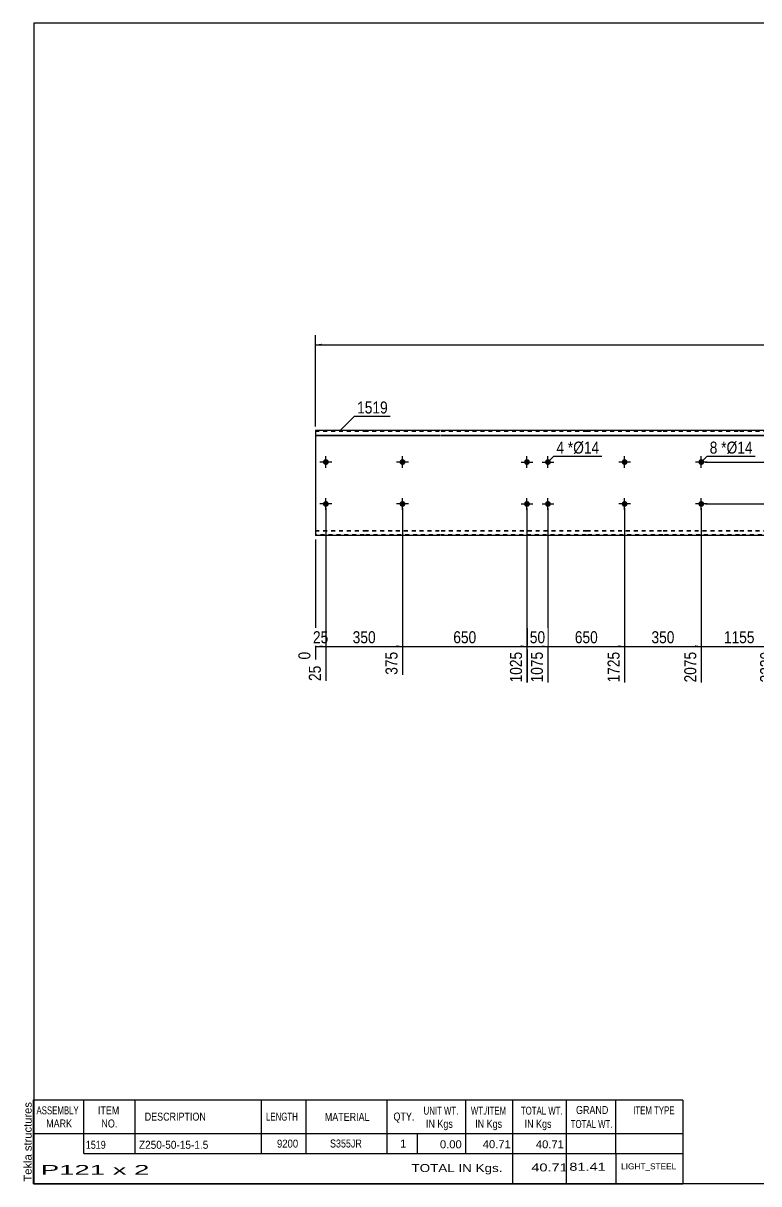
# Model space of a CAD drawing. Header units: millimetres. Extents: x -70 to 333, y -167 to 110.
# Drawn here: x -69.7 to 105.8, y -167.3 to 109.8 of the extents above; entities that cross this region are included whole.
import ezdxf

# ---------------------------------------------------------------- set-up
doc = ezdxf.new("R2010")
doc.units = ezdxf.units.MM
doc.linetypes.add('DXK_LINE_DOT1', pattern=[1.8814, 0.9407, -0.9407])
doc.styles.add('Arial', font='ARIAL.TTF', dxfattribs={"height": 0.2})
doc.styles.add('Arial Narrow', font='ARIALN.TTF', dxfattribs={"height": 0.2})

# ---------------------------------------------------------------- blocks, each defined once
blk = doc.blocks.new('Unknown-627192412-1745')
at = {"color": 5, "linetype": 'Continuous'}
for p, q in [((332.8, 109.75), (-67.2, 109.75)), ((-67.2, 109.75), (-67.2, -167.25)), ((332.8, -167.25), (332.8, 109.75)), ((-67.2, -167.25), (332.8, -167.25))]:
    blk.add_line(p, q, dxfattribs=at)
at = {"color": 174, "linetype": 'Continuous', "style": 'Arial'}
blk.add_text('Tekla structures', height=1.9102, rotation=90, dxfattribs=at).set_placement((-67.7, -166.75))
blk = doc.blocks.new('Part-627192412-1218 - 1203')
at = {"color": 2, "linetype": 'Continuous'}
for p, q in [((0, 12.5), (0, -12.5)), ((11.6, 12.5), (0, 12.5)), ((0, 11.44), (11.6, 11.44)), ((0, 11.33), (11.6, 11.33)), ((29.89, 12.5), (11.7, 12.5)), ((11.7, 11.44), (29.89, 11.44)), ((11.7, 11.33), (29.89, 11.33)), ((64.59, 12.5), (29.99, 12.5)), ((29.99, 11.44), (64.59, 11.44)), ((29.99, 11.33), (64.59, 11.33)), ((82.88, 12.5), (64.69, 12.5)), ((64.69, 11.44), (82.88, 11.44)), ((64.69, 11.33), (82.88, 11.33)), ((101.18, 12.5), (82.98, 12.5)), ((82.98, 11.44), (101.18, 11.44)), ((82.98, 11.33), (101.18, 11.33)), ((129.08, 12.5), (101.28, 12.5)), ((101.28, 11.44), (129.08, 11.44)), ((101.28, 11.33), (129.08, 11.33)), ((156.98, 12.5), (129.18, 12.5)), ((129.18, 11.44), (156.98, 11.44)), ((129.18, 11.33), (156.98, 11.33)), ((174.48, 12.5), (157.08, 12.5)), ((157.08, 11.44), (174.48, 11.44)), ((157.08, 11.33), (174.48, 11.33)), ((202.38, 12.5), (174.58, 12.5)), ((174.58, 11.44), (202.38, 11.44)), ((174.58, 11.33), (202.38, 11.33)), ((230.28, 12.5), (202.48, 12.5)), ((202.48, 11.44), (230.28, 11.44)), ((202.48, 11.33), (230.28, 11.33)), ((256.97, 12.5), (230.38, 12.5)), ((230.38, 11.44), (256.97, 11.44)), ((230.38, 11.33), (256.97, 11.33)), ((256.97, -12.5), (256.97, 12.5)), ((11.6, -12.5), (0, -12.5)), ((29.89, -12.5), (11.7, -12.5)), ((64.59, -12.5), (29.99, -12.5)), ((82.88, -12.5), (64.69, -12.5)), ((101.18, -12.5), (82.98, -12.5)), ((129.08, -12.5), (101.28, -12.5)), ((156.98, -12.5), (129.18, -12.5)), ((174.48, -12.5), (157.08, -12.5)), ((202.38, -12.5), (174.58, -12.5)), ((230.28, -12.5), (202.48, -12.5)), ((256.97, -12.5), (230.38, -12.5))]:
    blk.add_line(p, q, dxfattribs=at)
at = {"color": 7, "linetype": 'DXK_LINE_DOT1'}
for p, q in [((0, 12.35), (11.6, 12.35)), ((11.7, 12.35), (29.89, 12.35)), ((29.99, 12.35), (64.59, 12.35)), ((64.69, 12.35), (82.88, 12.35)), ((82.98, 12.35), (101.18, 12.35)), ((101.28, 12.35), (129.08, 12.35)), ((129.18, 12.35), (156.98, 12.35)), ((157.08, 12.35), (174.48, 12.35)), ((174.58, 12.35), (202.38, 12.35)), ((202.48, 12.35), (230.28, 12.35)), ((230.38, 12.35), (256.97, 12.35)), ((0, -11.33), (11.6, -11.33)), ((0, -11.44), (11.6, -11.44)), ((11.6, -12.35), (0, -12.35)), ((11.7, -11.33), (29.89, -11.33)), ((11.7, -11.44), (29.89, -11.44)), ((29.89, -12.35), (11.7, -12.35)), ((29.99, -11.33), (64.59, -11.33)), ((29.99, -11.44), (64.59, -11.44)), ((64.59, -12.35), (29.99, -12.35)), ((64.69, -11.33), (82.88, -11.33)), ((64.69, -11.44), (82.88, -11.44)), ((82.88, -12.35), (64.69, -12.35)), ((82.98, -11.33), (101.18, -11.33)), ((82.98, -11.44), (101.18, -11.44)), ((101.18, -12.35), (82.98, -12.35)), ((101.28, -11.33), (129.08, -11.33)), ((101.28, -11.44), (129.08, -11.44)), ((129.08, -12.35), (101.28, -12.35)), ((129.18, -11.33), (156.98, -11.33)), ((129.18, -11.44), (156.98, -11.44)), ((156.98, -12.35), (129.18, -12.35)), ((157.08, -11.33), (174.48, -11.33)), ((157.08, -11.44), (174.48, -11.44)), ((174.48, -12.35), (157.08, -12.35)), ((174.58, -11.33), (202.38, -11.33)), ((174.58, -11.44), (202.38, -11.44)), ((202.38, -12.35), (174.58, -12.35)), ((202.48, -11.33), (230.28, -11.33)), ((202.48, -11.44), (230.28, -11.44)), ((230.28, -12.35), (202.48, -12.35)), ((230.38, -11.33), (256.97, -11.33)), ((230.38, -11.44), (256.97, -11.44)), ((256.97, -12.35), (230.38, -12.35))]:
    blk.add_line(p, q, dxfattribs=at)
blk = doc.blocks.new('Bolt-627192412-1219 - 1203')
at = {"linetype": 'Continuous'}
for points in [[(1.8, 5, -1), (3.2, 5, -1)], [(91.38, 5, -1), (92.78, 5, -1)]]:
    blk.add_hatch(color=3, dxfattribs=at).paths.add_polyline_path(points)
at = {"color": 3, "linetype": 'Continuous'}
for p, q in [((2.5, 3.6), (2.5, 6.4)), ((92.08, 3.6), (92.08, 6.4)), ((3.9, 5), (1.1, 5)), ((93.48, 5), (90.68, 5))]:
    blk.add_line(p, q, dxfattribs=at)
blk = doc.blocks.new('Bolt-627192412-1220 - 1203')
at = {"linetype": 'Continuous'}
for points in [[(1.8, -5, -1), (3.2, -5, -1)], [(91.38, -5, -1), (92.78, -5, -1)]]:
    blk.add_hatch(color=3, dxfattribs=at).paths.add_polyline_path(points)
at = {"color": 3, "linetype": 'Continuous'}
for p, q in [((3.9, -5), (1.1, -5)), ((2.5, -6.4), (2.5, -3.6)), ((93.48, -5), (90.68, -5)), ((92.08, -6.4), (92.08, -3.6))]:
    blk.add_line(p, q, dxfattribs=at)
blk = doc.blocks.new('Bolt-627192412-1226 - 1203')
at = {"linetype": 'Continuous'}
for points in [[(49.79, 5, -1), (51.19, 5, -1)], [(54.79, 5, -1), (56.19, 5, -1)], [(49.79, -5, -1), (51.19, -5, -1)], [(54.79, -5, -1), (56.19, -5, -1)]]:
    blk.add_hatch(color=3, dxfattribs=at).paths.add_polyline_path(points)
at = {"color": 3, "linetype": 'Continuous'}
for p, q in [((50.49, 3.6), (50.49, 6.4)), ((55.49, 3.6), (55.49, 6.4)), ((49.09, 5), (51.89, 5)), ((54.09, 5), (56.89, 5)), ((49.09, -5), (51.89, -5)), ((50.49, -6.4), (50.49, -3.6)), ((54.09, -5), (56.89, -5)), ((55.49, -6.4), (55.49, -3.6))]:
    blk.add_line(p, q, dxfattribs=at)
blk = doc.blocks.new('Bolt-627192412-1227 - 1203')
at = {"linetype": 'Continuous'}
for points in [[(20.09, 5, -1), (21.49, 5, -1)], [(73.08, 5, -1), (74.48, 5, -1)]]:
    blk.add_hatch(color=3, dxfattribs=at).paths.add_polyline_path(points)
at = {"color": 3, "linetype": 'Continuous'}
for p, q in [((20.79, 3.6), (20.79, 6.4)), ((73.78, 3.6), (73.78, 6.4)), ((22.19, 5), (19.39, 5)), ((75.18, 5), (72.38, 5))]:
    blk.add_line(p, q, dxfattribs=at)
blk = doc.blocks.new('Bolt-627192412-1228 - 1203')
at = {"linetype": 'Continuous'}
for points in [[(20.09, -5, -1), (21.49, -5, -1)], [(73.08, -5, -1), (74.48, -5, -1)]]:
    blk.add_hatch(color=3, dxfattribs=at).paths.add_polyline_path(points)
at = {"color": 3, "linetype": 'Continuous'}
for p, q in [((22.19, -5), (19.39, -5)), ((20.79, -6.4), (20.79, -3.6)), ((75.18, -5), (72.38, -5)), ((73.78, -6.4), (73.78, -3.6))]:
    blk.add_line(p, q, dxfattribs=at)
blk = doc.blocks.new('StraightDimension-627192412-1279 - 1203')
at = {"linetype": 'Continuous'}
blk.add_hatch(color=7, dxfattribs=at).paths.add_polyline_path([(72.28, -38.75), (73.78, -39), (72.28, -39.25)])
at = {"color": 7, "linetype": 'Continuous'}
for p, q in [((55.49, -6), (55.49, -47.61)), ((73.78, -6), (73.78, -47.61)), ((55.49, -39), (73.78, -39))]:
    blk.add_line(p, q, dxfattribs=at)
at = {"color": 0}
blk.add_wipeout([(67.98, -38.85), (67.98, -34.65), (61.3, -34.65), (61.3, -38.85)], dxfattribs=at)
at = {"color": 3, "style": 'Arial Narrow'}
blk.add_text('650', height=2.863, dxfattribs=at).set_placement((61.9, -38.25))
at = {"color": 0, "linetype": 'Continuous'}
blk.add_wipeout([(73.18, -39.7), (68.98, -39.7), (68.98, -48.21), (73.18, -48.21)], dxfattribs=at)
at = {"color": 3, "linetype": 'Continuous', "style": 'Arial Narrow'}
blk.add_text('1725', height=2.863, rotation=90.0002, dxfattribs=at).set_placement((72.58, -47.61))
blk = doc.blocks.new('StraightDimension-627192412-1347 - 1203')
at = {"linetype": 'Continuous'}
for points in [[(266.75, 11), (267, 12.5), (267.25, 11)], [(267.25, 6.5), (267, 5), (266.75, 6.5)]]:
    blk.add_hatch(color=7, dxfattribs=at).paths.add_polyline_path(points)
at = {"color": 7, "linetype": 'Continuous'}
for p, q in [((245.47, 12.5), (269.4, 12.5)), ((267, 5), (267, 12.5)), ((93.08, 5), (269.4, 5))]:
    blk.add_line(p, q, dxfattribs=at)
at = {"color": 0}
blk.add_wipeout([(266.85, 11.18), (262.65, 11.18), (262.65, 6.32), (266.85, 6.32)], dxfattribs=at)
at = {"color": 3, "style": 'Arial Narrow'}
blk.add_text('75', height=2.863, rotation=90.0002, dxfattribs=at).set_placement((266.25, 6.92))
blk = doc.blocks.new('StraightDimension-627192412-1283 - 1203')
at = {"linetype": 'Continuous'}
blk.add_hatch(color=7, dxfattribs=at).paths.add_polyline_path([(1, -38.75), (2.5, -39), (1, -39.25)])
at = {"color": 7, "linetype": 'Continuous'}
for p, q in [((2.5, -6), (2.5, -47.26)), ((0, -13.5), (0, -42.13)), ((0, -39), (2.5, -39))]:
    blk.add_line(p, q, dxfattribs=at)
at = {"color": 0}
blk.add_wipeout([(3.68, -38.85), (3.68, -34.65), (-1.18, -34.65), (-1.18, -38.85)], dxfattribs=at)
at = {"color": 0, "linetype": 'Continuous'}
blk.add_wipeout([(1.9, -43), (-2.3, -43), (-2.3, -47.86), (1.9, -47.86)], dxfattribs=at)
at = {"color": 3, "style": 'Arial Narrow'}
blk.add_text('25', height=2.863, dxfattribs=at).set_placement((-0.58, -38.25))
at = {"color": 0, "linetype": 'Continuous'}
blk.add_wipeout([(-0.6, -39.7), (-4.8, -39.7), (-4.8, -42.73), (-0.6, -42.73)], dxfattribs=at)
at = {"color": 3, "linetype": 'Continuous', "style": 'Arial Narrow'}
for s, height, p in [('0', 2.86, (-1.2, -42.13)), ('25', 2.863, (1.3, -47.26))]:
    blk.add_text(s, height=height, rotation=90.0002, dxfattribs=at).set_placement(p)
blk = doc.blocks.new('StraightDimension-627192412-1282 - 1203')
at = {"linetype": 'Continuous'}
blk.add_hatch(color=7, dxfattribs=at).paths.add_polyline_path([(19.29, -38.75), (20.79, -39), (19.29, -39.25)])
at = {"color": 7, "linetype": 'Continuous'}
for p, q in [((2.5, -6), (2.5, -47.26)), ((20.79, -6), (20.79, -45.78)), ((2.5, -39), (20.79, -39))]:
    blk.add_line(p, q, dxfattribs=at)
at = {"color": 0}
blk.add_wipeout([(14.99, -38.85), (14.99, -34.65), (8.3, -34.65), (8.3, -38.85)], dxfattribs=at)
at = {"color": 3, "style": 'Arial Narrow'}
blk.add_text('350', height=2.863, dxfattribs=at).set_placement((8.9, -38.25))
at = {"color": 0, "linetype": 'Continuous'}
blk.add_wipeout([(20.19, -39.7), (15.99, -39.7), (15.99, -46.38), (20.19, -46.38)], dxfattribs=at)
at = {"color": 3, "linetype": 'Continuous', "style": 'Arial Narrow'}
blk.add_text('375', height=2.863, rotation=90.0002, dxfattribs=at).set_placement((19.59, -45.78))
blk = doc.blocks.new('StraightDimension-627192412-1365 - 1203')
at = {"linetype": 'Continuous'}
for points in [[(1.5, 32.75), (0, 33), (1.5, 33.25)], [(255.47, 33.25), (256.97, 33), (255.47, 32.75)]]:
    blk.add_hatch(color=7, dxfattribs=at).paths.add_polyline_path(points)
at = {"color": 7, "linetype": 'Continuous'}
for p, q in [((0, 13.5), (0, 35.25)), ((256.97, 13.5), (256.97, 35.25)), ((0, 33), (256.97, 33))]:
    blk.add_line(p, q, dxfattribs=at)
at = {"color": 0}
blk.add_wipeout([(132.74, 33.15), (132.74, 37.35), (124.23, 37.35), (124.23, 33.15)], dxfattribs=at)
at = {"color": 3, "style": 'Arial Narrow'}
blk.add_text('9200', height=2.863, dxfattribs=at).set_placement((124.83, 33.75))
blk = doc.blocks.new('StraightDimension-627192412-1280 - 1203')
at = {"linetype": 'Continuous'}
blk.add_hatch(color=7, dxfattribs=at).paths.add_polyline_path([(53.99, -38.75), (55.49, -39), (53.99, -39.25)])
at = {"color": 7, "linetype": 'Continuous'}
for p, q in [((50.49, -6), (50.49, -47.61)), ((55.49, -6), (55.49, -47.61)), ((50.49, -39), (55.49, -39))]:
    blk.add_line(p, q, dxfattribs=at)
at = {"color": 0}
blk.add_wipeout([(55.42, -38.85), (55.42, -34.65), (50.56, -34.65), (50.56, -38.85)], dxfattribs=at)
at = {"color": 3, "style": 'Arial Narrow'}
blk.add_text('50', height=2.863, dxfattribs=at).set_placement((51.16, -38.25))
at = {"color": 0, "linetype": 'Continuous'}
blk.add_wipeout([(54.89, -39.7), (50.69, -39.7), (50.69, -48.21), (54.89, -48.21)], dxfattribs=at)
at = {"color": 3, "linetype": 'Continuous', "style": 'Arial Narrow'}
blk.add_text('1075', height=2.863, rotation=90.0002, dxfattribs=at).set_placement((54.29, -47.61))
blk = doc.blocks.new('StraightDimension-627192412-1281 - 1203')
at = {"linetype": 'Continuous'}
blk.add_hatch(color=7, dxfattribs=at).paths.add_polyline_path([(48.99, -38.75), (50.49, -39), (48.99, -39.25)])
at = {"color": 7, "linetype": 'Continuous'}
for p, q in [((20.79, -6), (20.79, -45.78)), ((50.49, -6), (50.49, -47.61)), ((20.79, -39), (50.49, -39))]:
    blk.add_line(p, q, dxfattribs=at)
at = {"color": 0}
blk.add_wipeout([(38.98, -38.85), (38.98, -34.65), (32.3, -34.65), (32.3, -38.85)], dxfattribs=at)
at = {"color": 0, "linetype": 'Continuous'}
blk.add_wipeout([(49.89, -39.7), (45.69, -39.7), (45.69, -48.21), (49.89, -48.21)], dxfattribs=at)
at = {"color": 3, "style": 'Arial Narrow'}
blk.add_text('650', height=2.863, dxfattribs=at).set_placement((32.9, -38.25))
at = {"color": 3, "linetype": 'Continuous', "style": 'Arial Narrow'}
blk.add_text('1025', height=2.863, rotation=90.0002, dxfattribs=at).set_placement((49.29, -47.61))
blk = doc.blocks.new('StraightDimension-627192412-1277 - 1203')
at = {"linetype": 'Continuous'}
blk.add_hatch(color=7, dxfattribs=at).paths.add_polyline_path([(108.68, -38.75), (110.18, -39), (108.68, -39.25)])
at = {"color": 7, "linetype": 'Continuous'}
for p, q in [((92.08, -6), (92.08, -47.61)), ((110.18, -6), (110.18, -47.61)), ((92.08, -39), (110.18, -39))]:
    blk.add_line(p, q, dxfattribs=at)
at = {"color": 0}
blk.add_wipeout([(105.38, -38.85), (105.38, -34.65), (96.87, -34.65), (96.87, -38.85)], dxfattribs=at)
at = {"color": 3, "style": 'Arial Narrow'}
blk.add_text('1155', height=2.863, dxfattribs=at).set_placement((97.47, -38.25))
at = {"color": 0, "linetype": 'Continuous'}
blk.add_wipeout([(109.58, -39.7), (105.38, -39.7), (105.38, -48.21), (109.58, -48.21)], dxfattribs=at)
at = {"color": 3, "linetype": 'Continuous', "style": 'Arial Narrow'}
blk.add_text('3230', height=2.863, rotation=90.0002, dxfattribs=at).set_placement((108.98, -47.61))
blk = doc.blocks.new('StraightDimension-627192412-1278 - 1203')
at = {"linetype": 'Continuous'}
blk.add_hatch(color=7, dxfattribs=at).paths.add_polyline_path([(90.58, -38.75), (92.08, -39), (90.58, -39.25)])
at = {"color": 7, "linetype": 'Continuous'}
for p, q in [((73.78, -6), (73.78, -47.61)), ((92.08, -6), (92.08, -47.61)), ((73.78, -39), (92.08, -39))]:
    blk.add_line(p, q, dxfattribs=at)
at = {"color": 0}
blk.add_wipeout([(86.27, -38.85), (86.27, -34.65), (79.59, -34.65), (79.59, -38.85)], dxfattribs=at)
at = {"color": 3, "style": 'Arial Narrow'}
blk.add_text('350', height=2.863, dxfattribs=at).set_placement((80.19, -38.25))
at = {"color": 0, "linetype": 'Continuous'}
blk.add_wipeout([(91.48, -39.7), (87.28, -39.7), (87.28, -48.21), (91.48, -48.21)], dxfattribs=at)
at = {"color": 3, "linetype": 'Continuous', "style": 'Arial Narrow'}
blk.add_text('2075', height=2.863, rotation=90.0002, dxfattribs=at).set_placement((90.88, -47.61))
blk = doc.blocks.new('StraightDimension-627192412-1354 - 1203')
at = {"linetype": 'Continuous'}
for points in [[(266.75, -6.5), (267, -5), (267.25, -6.5)], [(267.25, -11), (267, -12.5), (266.75, -11)]]:
    blk.add_hatch(color=7, dxfattribs=at).paths.add_polyline_path(points)
at = {"color": 7, "linetype": 'Continuous'}
for p, q in [((93.08, -5), (269.4, -5)), ((267, -12.5), (267, -5)), ((245.47, -12.5), (269.4, -12.5))]:
    blk.add_line(p, q, dxfattribs=at)
at = {"color": 0}
blk.add_wipeout([(266.85, -6.32), (262.65, -6.32), (262.65, -11.18), (266.85, -11.18)], dxfattribs=at)
at = {"color": 3, "style": 'Arial Narrow'}
blk.add_text('75', height=2.863, rotation=90.0002, dxfattribs=at).set_placement((266.25, -10.58))
blk = doc.blocks.new('CBS_BOM-627192412-1803')
at = {"color": 7, "linetype": 'Continuous'}
for p, q in [((-67.23, -155.28), (-67.23, -147.28)), ((-67.23, -147.28), (87.69, -147.28)), ((-55.23, -155.28), (-55.23, -147.28)), ((-43.04, -155.28), (-43.04, -147.28)), ((-12.88, -155.28), (-12.88, -147.28)), ((-2.2, -155.28), (-2.2, -147.28)), ((17.12, -155.28), (17.12, -147.28)), ((35.92, -155.28), (35.92, -147.28)), ((47.13, -155.28), (47.13, -147.28)), ((59.92, -155.28), (59.92, -147.28)), ((71.67, -155.28), (71.67, -147.28)), ((87.69, -147.29), (87.69, -155.27)), ((-67.23, -155.28), (87.69, -155.28)), ((-67.23, -160.08), (-67.23, -155.28)), ((-55.23, -160.08), (-55.23, -155.28)), ((-43.04, -160.08), (-43.04, -155.28)), ((-12.88, -160.08), (-12.88, -155.28)), ((-2.2, -160.08), (-2.2, -155.28)), ((17.12, -160.08), (17.12, -155.28)), ((24.38, -160.08), (24.38, -155.28)), ((35.92, -160.08), (35.92, -155.28)), ((47.13, -160.08), (47.13, -155.28)), ((59.92, -160.08), (59.92, -155.28)), ((71.69, -160.08), (71.69, -155.28)), ((87.69, -155.28), (87.69, -160.08)), ((-67.23, -167.28), (-67.23, -160.1)), ((-55.23, -160.08), (87.69, -160.08)), ((47.13, -167.28), (47.13, -160.1)), ((59.92, -167.28), (59.92, -160.1)), ((71.73, -167.28), (71.73, -160.1)), ((87.69, -160.08), (87.69, -167.28)), ((-67.23, -167.28), (87.69, -167.28))]:
    blk.add_line(p, q, dxfattribs=at)
at = {"color": 3, "linetype": 'Continuous', "style": 'Arial'}
for s, height, width, p in [('ASSEMBLY', 1.91, 0.7, (-66.55, -150.71)), ('ITEM', 1.91, 0.8, (-51.9, -150.71)), ('UNIT WT.', 1.91, 0.7, (25.81, -150.78)), ('WT./ITEM', 1.91, 0.7, (37.1, -150.78)), ('TOTAL WT.', 1.91, 0.7, (49.04, -150.78)), ('GRAND', 1.91, 0.8, (62.19, -150.62)), ('ITEM TYPE', 1.91, 0.7, (75.83, -150.7)), ('MARK', 1.91, 0.8, (-64.23, -153.84)), ('NO.', 1.91, 0.8, (-51.05, -153.84)), ('DESCRIPTION', 1.9102, 0.8, (-40.72, -152.21)), ('LENGTH', 1.91, 0.7, (-11.77, -152.21)), ('MATERIAL', 1.91, 0.8, (2.25, -152.26)), ('QTY.', 1.91, 0.8, (18.64, -152.18)), ('IN Kgs', 1.91, 0.8, (26.39, -153.92)), ('IN Kgs', 1.91, 0.8, (38.14, -153.92)), ('IN Kgs', 1.91, 0.8, (49.93, -153.92)), ('TOTAL WT.', 1.91, 0.7, (60.93, -153.96))]:
    blk.add_text(s, height=height, dxfattribs=dict(at, width=width)).set_placement(p)
at = {"color": 7, "linetype": 'Continuous', "style": 'Arial'}
for s, height, width, p in [('1519', 1.91, 0.8, (-54.77, -158.93)), ('Z250-50-15-1.5', 1.9102, 0.9, (-42.1, -158.93)), ('9200', 1.91, 0.85, (-9.16, -158.65)), ('S355JR', 1.91, 0.8, (3.49, -158.62))]:
    blk.add_text(s, height=height, dxfattribs=dict(at, width=width)).set_placement(p)
for s, p in [('1', (20.21, -158.62)), ('0.00', (29.72, -158.81)), ('40.71', (39.94, -158.78)), ('40.71', (52.61, -158.81))]:
    blk.add_text(s, height=1.91, dxfattribs=at).set_placement(p)
at = {"color": 6, "linetype": 'Continuous', "style": 'Arial'}
for s, height, width, p in [('P121 x 2', 2.292, 2.05, (-65.51, -165.09)), ('TOTAL IN Kgs.', 1.9102, 1.2, (22.93, -164.48)), ('40.71', 1.91, 1.3, (51.52, -164.33)), ('81.41', 1.91, 1.3, (60.59, -164.17))]:
    blk.add_text(s, height=height, dxfattribs=dict(at, width=width)).set_placement(p)
blk.add_text('LIGHT_STEEL', height=1.4135, dxfattribs=at).set_placement((72.94, -163.83))
blk = doc.blocks.new('Mark-627192412-1368 - 1203')
at = {"color": 0}
blk.add_wipeout([(17.27, 16.59), (17.27, 19.59), (9.96, 19.59), (9.96, 16.59)], dxfattribs=at)
blk.add_wipeout([(17.27, 16.59), (17.27, 19.59), (9.96, 19.59), (9.96, 16.59)], dxfattribs=at)
at = {"color": 7, "linetype": 'Continuous'}
for p, q in [((5.82, 12.45), (9.36, 15.99)), ((9.36, 15.99), (17.87, 15.99))]:
    blk.add_line(p, q, dxfattribs=at)
at = {"color": 3, "style": 'Arial Narrow'}
blk.add_text('1519', height=2.863, dxfattribs=at).set_placement((9.96, 16.59))
blk = doc.blocks.new('MarkSet-627192412-1381 - 1203')
at = {"color": 0}
blk.add_wipeout([(95.92, 7.01), (95.92, 10.01), (94.09, 10.01), (94.09, 7.01)], dxfattribs=at)
blk.add_wipeout([(95.92, 7.01), (95.92, 10.01), (94.09, 10.01), (94.09, 7.01)], dxfattribs=at)
at = {"color": 7, "linetype": 'Continuous'}
blk.add_line((92.08, 5), (93.49, 6.41), dxfattribs=at)
at = {"color": 0}
blk.add_wipeout([(98.1, 7.01), (98.1, 10.01), (96.82, 10.01), (96.82, 7.01)], dxfattribs=at)
blk.add_wipeout([(98.1, 7.01), (98.1, 10.01), (96.82, 10.01), (96.82, 7.01)], dxfattribs=at)
at = {"color": 3, "style": 'Arial Narrow'}
blk.add_text('8', height=2.86, dxfattribs=at).set_placement((94.09, 7.01))
at = {"color": 0}
blk.add_wipeout([(104.31, 7.01), (104.31, 10.01), (98.1, 10.01), (98.1, 7.01)], dxfattribs=at)
blk.add_wipeout([(104.31, 7.01), (104.31, 10.01), (98.1, 10.01), (98.1, 7.01)], dxfattribs=at)
at = {"color": 7, "linetype": 'Continuous'}
blk.add_line((93.49, 6.41), (104.91, 6.41), dxfattribs=at)
at = {"color": 3, "style": 'Arial Narrow'}
for s, height, p in [('*', 2.86, (96.82, 7.01)), ('Ø14', 2.863, (98.1, 7.01))]:
    blk.add_text(s, height=height, dxfattribs=at).set_placement(p)
blk = doc.blocks.new('Mark-627192412-1391 - 1203')
at = {"color": 0}
blk.add_wipeout([(59.33, 7.01), (59.33, 10.01), (57.51, 10.01), (57.51, 7.01)], dxfattribs=at)
blk.add_wipeout([(59.33, 7.01), (59.33, 10.01), (57.51, 10.01), (57.51, 7.01)], dxfattribs=at)
at = {"color": 7, "linetype": 'Continuous'}
blk.add_line((55.49, 5), (56.91, 6.41), dxfattribs=at)
at = {"color": 0}
blk.add_wipeout([(61.51, 7.01), (61.51, 10.01), (60.23, 10.01), (60.23, 7.01)], dxfattribs=at)
blk.add_wipeout([(61.51, 7.01), (61.51, 10.01), (60.23, 10.01), (60.23, 7.01)], dxfattribs=at)
at = {"color": 3, "style": 'Arial Narrow'}
blk.add_text('4', height=2.86, dxfattribs=at).set_placement((57.51, 7.01))
at = {"color": 0}
blk.add_wipeout([(67.72, 7.01), (67.72, 10.01), (61.51, 10.01), (61.51, 7.01)], dxfattribs=at)
blk.add_wipeout([(67.72, 7.01), (67.72, 10.01), (61.51, 10.01), (61.51, 7.01)], dxfattribs=at)
at = {"color": 7, "linetype": 'Continuous'}
blk.add_line((56.91, 6.41), (68.32, 6.41), dxfattribs=at)
at = {"color": 3, "style": 'Arial Narrow'}
for s, height, p in [('*', 2.86, (60.23, 7.01)), ('Ø14', 2.863, (61.51, 7.01))]:
    blk.add_text(s, height=height, dxfattribs=at).set_placement(p)

msp = doc.modelspace()

# ---------------------------------------------------------------- block references
for name in ['Unknown-627192412-1745', 'Part-627192412-1218 - 1203', 'Bolt-627192412-1219 - 1203', 'Bolt-627192412-1227 - 1203', 'Bolt-627192412-1226 - 1203', 'Bolt-627192412-1220 - 1203', 'Bolt-627192412-1228 - 1203', 'CBS_BOM-627192412-1803']:
    msp.add_blockref(name, (0, 0))

# ---------------------------------------------------------------- next in the draw order: block references
for name in ['StraightDimension-627192412-1347 - 1203', 'Mark-627192412-1391 - 1203', 'StraightDimension-627192412-1283 - 1203', 'StraightDimension-627192412-1279 - 1203', 'StraightDimension-627192412-1277 - 1203']:
    msp.add_blockref(name, (0, 0))

# ---------------------------------------------------------------- next in the draw order: block references
for name in ['StraightDimension-627192412-1365 - 1203', 'MarkSet-627192412-1381 - 1203', 'StraightDimension-627192412-1282 - 1203', 'StraightDimension-627192412-1280 - 1203', 'StraightDimension-627192412-1278 - 1203']:
    msp.add_blockref(name, (0, 0))

# ---------------------------------------------------------------- next in the draw order: block references
for name in ['Mark-627192412-1368 - 1203', 'StraightDimension-627192412-1354 - 1203', 'StraightDimension-627192412-1281 - 1203']:
    msp.add_blockref(name, (0, 0))

doc.saveas('drawing.dxf')
